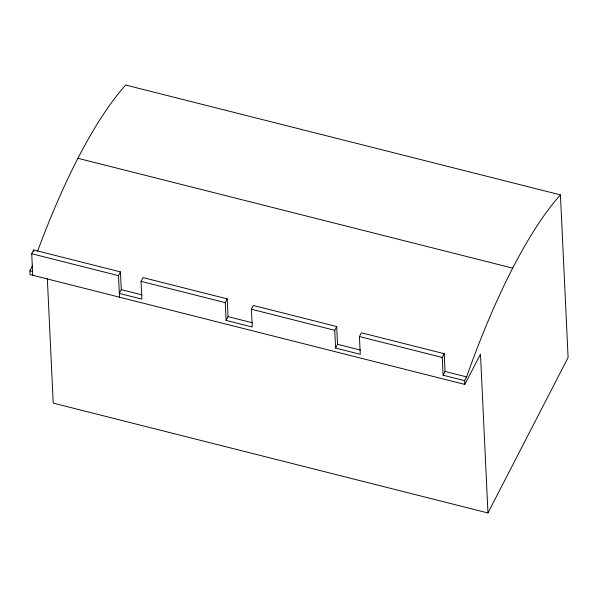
<?xml version="1.0" encoding="UTF-8"?>
<svg xmlns="http://www.w3.org/2000/svg" width="598" height="598" viewBox="0 0 598 598"><rect width="100%" height="100%" fill="white"/><g stroke="black" fill="none" stroke-linecap="round" stroke-linejoin="round"><path stroke-width="0.9" d="M32.74 275.274L31.724 253.739L33.667 249.971L120.437 271.896L121.274 289.656L119.331 293.424L141.876 299.12L141.038 281.359L142.982 277.592L227.21 298.873L228.047 316.634L226.104 320.401L252.259 327.009L251.422 309.248L253.365 305.481L336.711 326.538L337.549 344.299L335.605 348.066L360.273 354.3L359.435 336.539L361.379 332.772L444.217 353.702L445.054 371.463L443.111 375.23L464.653 380.672L464.833 384.439L30.079 274.594L29.9 270.827L31.844 267.059A353.014 93.774 -75.8 0 1 32.464 265.303M119.51 297.191L118.494 275.663L120.437 271.896M226.104 320.401L225.267 302.64L227.21 298.873M335.605 348.066L334.768 330.305L336.711 326.538M443.111 375.23L442.273 357.469L444.217 353.702M464.653 380.672L466.597 376.904A353.014 93.774 -75.8 0 1 560.431 194.881L125.677 85.036A353.014 93.774 -75.8 0 0 37.51 251.377M464.833 384.439L480.478 354.098L487.968 512.964L53.215 403.119L47.339 278.631M487.968 512.964L568.1 357.514L560.431 194.881M77.919 158.291L512.68 268.136M31.724 253.739L118.494 275.663M141.038 281.359L225.267 302.64M251.422 309.248L334.768 330.305M359.435 336.539L442.273 357.469M121.274 289.656L142.018 294.896M228.047 316.634L252.401 322.785M337.549 344.299L360.452 350.084M445.054 371.463L466.597 376.904M29.9 270.827L32.561 271.499M33.667 249.971L33.757 251.751"/></g></svg>
